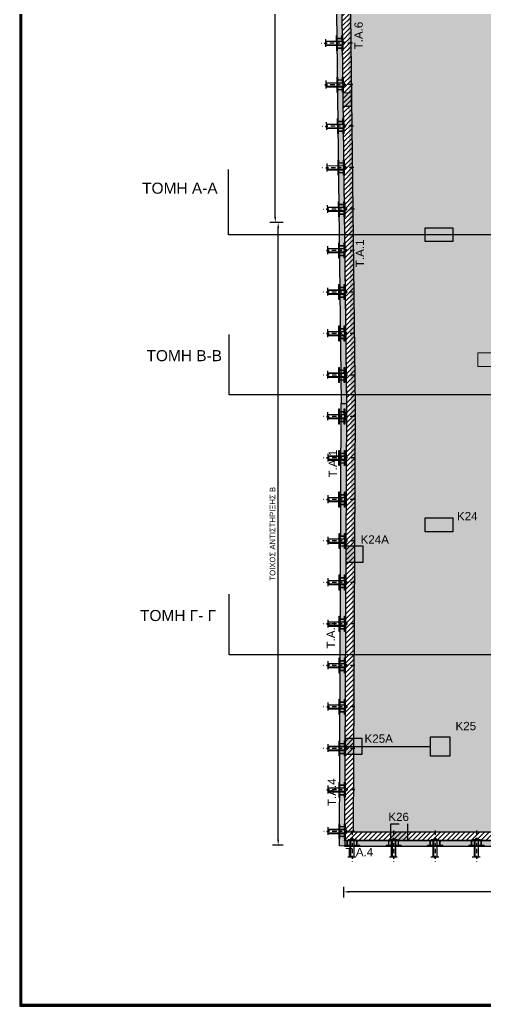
# Model space of a CAD drawing. Header units: inches. Extents: x 3 to 172, y -67 to 57.
# Drawn here: x 3.32 to 20.16, y 1.44 to 37.11 of the extents above; entities that cross this region are included whole.
import ezdxf

# ---------------------------------------------------------------- set-up
doc = ezdxf.new("R2010")
doc.units = ezdxf.units.IN
doc.header["$MEASUREMENT"] = 0
for name, pattern in [('DASHED', [0.75, 0.5, -0.25]), ('HIDDEN', [0.375, 0.25, -0.125]), ('PHANTOM2', [31.75, 15.875, -3.175, 3.175, -3.175, 3.175, -3.175])]:
    doc.linetypes.add(name, pattern=pattern)
for name, color, linetype in [('3', 1, 'Continuous'), ('BEAMS', 3, 'Continuous'), ('BORDER-1', 5, 'Continuous'), ('COLUMNS', 3, 'Continuous'), ('COLUMNS TEXT', 3, 'Continuous'), ('CONCRETE', 3, 'Continuous'), ('PILES', 6, 'Continuous'), ('PILES DIMENSIONS', 1, 'Continuous'), ('REINFORCEMENT', 6, 'Continuous'), ('TOMES', 3, 'Continuous')]:
    doc.layers.add(name, color=color, linetype=linetype)
doc.layers.add('REIFORCEMENT', color=6, linetype='Continuous', lineweight=0)
doc.styles.add('AG', font='arial.ttf', dxfattribs={"height": 0.8})
doc.styles.add('arial greek', font='arial.ttf')
doc.styles.add('ARIAL_GREEK', font='arial.ttf')
doc.dimstyles.new('1-100', dxfattribs={"dimtxt": 0.2, "dimasz": 0.2, "dimexe": 0.2, "dimexo": 0, "dimgap": 0.1, "dimtad": 1, "dimdec": 0, "dimlfac": 1000, "dimzin": 1, "dimdsep": 46, "dimtxsty": 'arial greek', "dimcen": 0.02, "dimclrd": 1, "dimclre": 1, "dimclrt": 3, "dimadec": 3, "dimazin": 0, "dimtfac": 0.1, "dimtdec": 0, "dimtmove": 0, "dimatfit": 2, "dimfxl": 1, "dimtolj": 1, "dimtzin": 0, "dimarcsym": 0})
pattern_1 = [(45, (-35981.64368, 80073.65336), (-0.08838834765, 0.08838834765), [])]
pattern_2 = [(320, (-36172.1925, 79997.3645), (-0.0313760675, -0.3586300913), [0.0375, -0.4125]), (265, (-36172.1925, 79997.3645), (0.3760960669, 0.0693756668), [0.03, -0.33]), (10.45144446, (-36172.1951, 79997.33462), (0.3447199955, -0.2892544234), [0.031870096, -0.350571056]), (316.1842, (-36172.0925, 79997.3645), (-0.0827596404, -0.5336206653), [0.05625, -0.61875]), (6.6356355, (-36172.0994, 79997.32004), (0.4870593004, -0.4673309728), [0.047805171, -0.52585688]), (261.184164, (-36172.0925, 79997.3645), (0.4870593, -0.4673309725), [0.045, -0.4950000005]), (291, (-36172.1175, 79997.3145), (-0.2013094453, -0.2984535261), [0.0375, -0.4125]), (236, (-36172.1175, 79997.3145), (0.3625750225, -0.121657666), [0.03, -0.33]), (341.45144474, (-36172.13427, 79997.28964), (0.1612655764, -0.4201111884), [0.031870095, -0.350571056]), (307.5, (-36172.1925, 79997.36451), (0.16644692692, -0.00607992766), [0, -0.326, 0, -0.335, 0, -0.33125]), (277.5, (-36172.1925, 79997.3645), (0.19720585594, -0.13153476872), [0, -0.191, 0, -0.3185, 0, -0.12625]), (237.5, (-36172.1925, 79997.47601), (-0.01127743587, -0.26691121809), [0, -0.125, 0, -0.39, 0, -0.5175]), (227.5, (-36172.1925, 79997.526), (0.05005249117, -0.2915930847), [0, -0.1625, 0, -0.259, 0, -0.3675])]

# ---------------------------------------------------------------- blocks, each defined once
blk = doc.blocks.new('A$C384818B6')
at = {"layer": 'CONCRETE', "linetype": 'Continuous'}
for p, q in [((-1, 0), (1, 0)), ((-1, -0.15), (-1, 0)), ((1, 0), (1, -0.15)), ((-1, -0.15), (-0.225, -0.15)), ((-1, -1.85), (-0.225, -1.85)), ((-1, -2), (-1, -1.85)), ((-1, -2), (1, -2)), ((1, -2), (-1, -2)), ((-0.045, -0.33), (-0.045, -1.67)), ((0.045, -0.33), (0.045, -1.67)), ((0.225, -0.15), (1, -0.15)), ((0.225, -1.85), (1, -1.85)), ((1, -1.85), (1, -2))]:
    blk.add_line(p, q, dxfattribs=at)
for centre, start, end in [((-0.225, -0.33), 0, 90), ((-0.225, -1.67), 270, 0), ((0.225, -0.33), 90, 180), ((0.225, -1.67), 180, 270)]:
    blk.add_arc(centre, 0.18, start, end, dxfattribs=at)
blk = doc.blocks.new('HEB 200')
at = {"layer": '3', "color": 1, "linetype": 'HIDDEN', "ltscale": 100}
for p, q in [((-0.15, 0.501), (-0.15, -0.104)), ((-0.135, -0.127), (-0.135, 0.501)), ((-0.015, -0.127), (-0.015, 0.501)), ((0, 0.501), (0, -0.104))]:
    blk.add_line(p, q, dxfattribs=at)
at = {"layer": '3', "color": 1, "linetype": 'PHANTOM2', "ltscale": 0.01}
blk.add_line((-0.075, -0.463), (-0.075, 0.665), dxfattribs=at)
at = {"layer": '3', "color": 1, "linetype": 'Continuous'}
for p, q in [((-0.215, -0.114), (-0.215, -0.127)), ((-0.215, -0.127), (0.066, -0.127)), ((-0.114, -0.158), (-0.114, -0.127)), ((-0.112, -0.162), (-0.112, -0.127)), ((-0.108, -0.168), (-0.108, -0.127)), ((-0.1, -0.175), (-0.1, -0.127)), ((-0.084, -0.182), (-0.084, -0.127)), ((-0.067, -0.182), (-0.067, -0.127)), ((-0.051, -0.175), (-0.051, -0.127)), ((-0.043, -0.168), (-0.043, -0.127)), ((-0.039, -0.162), (-0.039, -0.127)), ((-0.037, -0.158), (-0.037, -0.127)), ((0.066, -0.127), (0.066, -0.114))]:
    blk.add_line(p, q, dxfattribs=at)
at = {"layer": '3', "color": 1, "linetype": 'Continuous', "flags": 128}
blk.add_lwpolyline([(-0.205, 0.501), (-0.099, 0.501), (-0.082, 0.547), (-0.072, 0.454), (-0.065, 0.501), (0.079, 0.501)], dxfattribs=at)
at = {"layer": '3', "color": 1, "linetype": 'Continuous'}
blk.add_arc((-0.075, -0.14), 0.043, 206.0819, 333.9181, dxfattribs=at)
at = {"layer": 'CONCRETE', "linetype": 'Continuous'}
for points in [[(0.2, 0.096), (-0.35, 0.096), (-0.35, 0.106), (0.2, 0.106)], [(0.2, -0.114), (-0.35, -0.114), (-0.35, -0.104), (0.2, -0.104)]]:
    blk.add_lwpolyline(points, close=True, dxfattribs=at)
at = {"color": 1, "linetype": 'Continuous', "xscale": 0.1, "yscale": 0.1, "zscale": 0.1}
for p in [(-0.25, 0.096), (0.1, 0.096)]:
    blk.add_blockref('A$C384818B6', p, dxfattribs=at)
blk = doc.blocks.new('*U9')
at = {"layer": 'REINFORCEMENT', "rotation": 179.9999999990491}
blk.add_blockref('HEB 200', (0.512, -0.104), dxfattribs=at)
blk = doc.blocks.new('*U12')
at = {"layer": 'REINFORCEMENT', "color": 0, "linetype": 'ByBlock', "lineweight": -2, "rotation": 0.0005332580250895}
for p in [(36187.273, -79989.933), (36188.773, -79989.933), (36190.273, -79989.933), (36191.773, -79989.933), (36193.273, -79989.933), (36194.773, -79989.933), (36196.273, -79989.933), (36197.773, -79989.933), (36199.273, -79989.933), (36200.773, -79989.933), (36202.273, -79989.933), (36203.773, -79989.933), (36205.273, -79989.933), (36206.773, -79989.932), (36208.273, -79989.932), (36209.773, -79989.932), (36211.273, -79989.932), (36212.773, -79989.932)]:
    blk.add_blockref('*U9', p, dxfattribs=at)
at = {"layer": 'REINFORCEMENT', "color": 0, "linetype": 'ByBlock', "lineweight": -2, "transparency": 16777216, "rotation": 0.0005332580250895}
for p in [(36214.273, -79989.932), (36215.773, -79989.932), (36217.273, -79989.932), (36218.773, -79989.932), (36220.273, -79989.932), (36221.773, -79989.932)]:
    blk.add_blockref('*U9', p, dxfattribs=at)
blk = doc.blocks.new('*D19')
at = {"layer": 'BEAMS', "color": 1, "lineweight": -2, "ltscale": 100, "transparency": 16777216}
for p, q in [((15.034, 5.754), (15.034, 5.374)), ((49.943, 5.754), (49.943, 5.374)), ((49.743, 5.574), (15.234, 5.574))]:
    blk.add_line(p, q, dxfattribs=at)
at = {"layer": 'BEAMS', "color": 1, "ltscale": 100, "transparency": 16777216}
for points in [[(15.234, 5.608), (15.234, 5.541), (15.034, 5.574)], [(49.743, 5.608), (49.743, 5.541), (49.943, 5.574)]]:
    blk.add_solid(points, dxfattribs=at)
at = {"layer": 'DefPoints', "color": 0, "ltscale": 100, "transparency": 16777216}
for p in [(15.034, 5.811), (49.943, 5.811), (15.034, 5.574)]:
    blk.add_point(p, dxfattribs=at)
at = {"layer": 'BEAMS', "color": 3, "ltscale": 100, "transparency": 16777216, "insert": (32.488, 5.778), "char_height": 0.2, "attachment_point": 5, "style": 'arial greek'}
blk.add_mtext('\\A1;{\\fArial Greek|b0|i0|c161|p34;ΤΟΙΧΟΣ ΑΝΤΙΣΤΗΡΙΞΗΣ B}', dxfattribs=at)
blk = doc.blocks.new('*D20')
at = {"layer": 'BEAMS', "color": 1, "lineweight": -2, "ltscale": 100, "transparency": 16777216}
for p, q in [((12.846, 29.779), (12.466, 29.779)), ((12.666, 7.465), (12.666, 29.579)), ((12.846, 7.265), (12.466, 7.265))]:
    blk.add_line(p, q, dxfattribs=at)
at = {"layer": 'BEAMS', "color": 1, "ltscale": 100, "transparency": 16777216}
for points in [[(12.633, 29.579), (12.7, 29.579), (12.666, 29.779)], [(12.633, 7.465), (12.7, 7.465), (12.666, 7.265)]]:
    blk.add_solid(points, dxfattribs=at)
at = {"layer": 'DefPoints', "color": 0, "ltscale": 100, "transparency": 16777216}
for p in [(12.666, 29.779), (14.858, 29.779), (15.47, 7.265)]:
    blk.add_point(p, dxfattribs=at)
at = {"layer": 'BEAMS', "color": 3, "ltscale": 100, "transparency": 16777216, "insert": (12.463, 18.522), "char_height": 0.2, "attachment_point": 5, "rotation": 90, "style": 'arial greek'}
blk.add_mtext('\\A1;{\\fArial Greek|b0|i0|c161|p34;ΤΟΙΧΟΣ ΑΝΤΙΣΤΗΡΙΞΗΣ B}', dxfattribs=at)
blk = doc.blocks.new('*D21')
at = {"layer": 'BEAMS', "color": 1, "lineweight": -2, "ltscale": 100, "transparency": 16777216}
for p, q in [((12.741, 51.509), (12.361, 51.509)), ((12.561, 29.979), (12.561, 51.309)), ((12.741, 29.779), (12.361, 29.779))]:
    blk.add_line(p, q, dxfattribs=at)
at = {"layer": 'BEAMS', "color": 1, "ltscale": 100, "transparency": 16777216}
for points in [[(12.527, 51.309), (12.594, 51.309), (12.561, 51.509)], [(12.527, 29.979), (12.594, 29.979), (12.561, 29.779)]]:
    blk.add_solid(points, dxfattribs=at)
at = {"layer": 'DefPoints', "color": 0, "ltscale": 100, "transparency": 16777216}
for p in [(12.561, 51.509), (14.889, 51.509), (14.472, 29.779)]:
    blk.add_point(p, dxfattribs=at)
at = {"layer": 'BEAMS', "color": 3, "ltscale": 100, "transparency": 16777216, "insert": (12.357, 40.644), "char_height": 0.2, "attachment_point": 5, "rotation": 90, "style": 'arial greek'}
blk.add_mtext('\\A1;{\\fArial Greek|b0|i0|c161|p34;ΤΟΙΧΟΣ ΑΝΤΙΣΤΗΡΙΞΗΣ Γ}', dxfattribs=at)
blk = doc.blocks.new('*U10')
at = {"layer": 'REINFORCEMENT', "rotation": 359.9657850198734}
blk.add_blockref('HEB 200', (0.434, 0.103), dxfattribs=at)
blk = doc.blocks.new('*U11')
at = {"layer": 'REIFORCEMENT', "color": 0, "linetype": 'ByBlock', "lineweight": -2, "transparency": 16777216}
for p, rotation in [((36187.187, -79961.383), 90.68047268110575), ((36187.205, -79962.883), 90.68047268110575), ((36187.222, -79964.383), 90.68047268110575), ((36187.24, -79965.883), 90.68047268110575), ((36187.258, -79967.383), 90.68047268110575), ((36187.261, -79968.882), 90.03421498012656), ((36187.262, -79970.382), 90.03421498012656), ((36187.263, -79971.882), 90.03421498012656), ((36187.264, -79973.382), 90.03421498012656), ((36187.265, -79974.882), 90.03421498012656), ((36187.266, -79976.382), 90.03421498012656), ((36187.267, -79977.882), 90.03421498012656), ((36187.268, -79979.382), 90.03421498012656), ((36187.269, -79980.882), 90.03421498012656), ((36187.269, -79982.382), 90.03421498012656), ((36187.27, -79983.882), 90.03421498012656), ((36187.271, -79985.382), 90.03421498012656), ((36187.272, -79986.882), 90.03421498012656), ((36187.273, -79988.382), 90.03421498012656), ((36187.274, -79989.882), 90.03421498012656)]:
    blk.add_blockref('*U10', p, dxfattribs=dict(at, rotation=rotation))

msp = doc.modelspace()

# ---------------------------------------------------------------- hatches: boundary and pattern name
at = {"layer": 'BEAMS'}
h = msp.add_hatch(dxfattribs=at)
h.set_pattern_fill('ANSI31', color=1)
h.set_pattern_definition(pattern_1)
h.paths.add_polyline_path([(57.6213, 51.3419), (14.8139, 51.3422), (14.8173, 51.0421), (57.3184, 51.0422), (57.1348, 7.732), (15.0824, 7.7323), (15.0803, 7.4313), (57.4368, 7.4309)])
h = msp.add_hatch(dxfattribs=at)
h.set_pattern_fill('ANSI31', color=1)
h.set_pattern_definition(pattern_1)
h.paths.add_polyline_path([(15.1824, 45.4403), (15.4467, 23.105), (15.3825, 7.7322), (15.0825, 7.7323), (15.1467, 23.1037), (14.8824, 45.4403)])
h = msp.add_hatch(color=256, dxfattribs=at)
h.dxf.hatch_style = 1
h.paths.add_polyline_path([(15.0124, 33.9715), (15.0124, 34.4715), (15.3123, 34.4756), (15.3123, 33.9715)])
h = msp.add_hatch(color=256, dxfattribs=at)
h.dxf.hatch_style = 1
h.paths.add_polyline_path([(17.3444, 8.0318), (17.3449, 7.4358), (16.7449, 7.4315), (16.7445, 8.0316)])
at = {"layer": 'COLUMNS', "ltscale": 10}
h = msp.add_hatch(dxfattribs=at)
h.set_pattern_fill('AR-CONC', color=1, scale=0.05, angle=270)
h.set_pattern_definition(pattern_2)
h.paths.add_polyline_path([(15.1451, 23.2323), (14.9452, 23.2299), (14.6116, 51.5422), (14.8117, 51.5445)])
h = msp.add_hatch(dxfattribs=at)
h.set_pattern_fill('AR-CONC', color=1, scale=0.05, angle=270)
h.set_pattern_definition(pattern_2)
h.paths.add_polyline_path([(15.0803, 7.2325), (57.6303, 7.2322), (57.8233, 51.5419), (14.8117, 51.5422), (14.8139, 51.3422), (57.6213, 51.3419), (57.4322, 7.4322), (15.0803, 7.4318), (15.0803, 7.7323)])
at = {"layer": 'COLUMNS', "ltscale": 100}
h = msp.add_hatch(color=3, dxfattribs=at)
h.dxf.hatch_style = 1
h.paths.add_polyline_path([(17.9822, 29.5884), (18.9822, 29.5884), (18.9822, 29.0884), (17.9822, 29.0884)])
at = {"layer": 'COLUMNS', "ltscale": 10}
h = msp.add_hatch(dxfattribs=at)
h.set_pattern_fill('AR-CONC', color=1, scale=0.05, angle=270)
h.set_pattern_definition(pattern_2)
h.paths.add_polyline_path([(15.1467, 23.1037), (15.1451, 23.2323), (15.1301, 23.2321), (14.9602, 23.2301), (14.9602, 23.2301), (14.9472, 23.2299), (14.9092, 14.1484), (15.1092, 14.1484), (15.1246, 17.817), (15.1246, 18.0827), (15.1257, 18.0827)])
h.paths.add_polyline_path([(15.0954, 10.8268), (15.0954, 11.1364), (15.0967, 11.1364), (15.1092, 14.1484), (14.9092, 14.1484), (14.8803, 7.2331), (15.0803, 7.2322), (15.0812, 7.4318), (15.0803, 7.4318), (15.0824, 7.7328)])
h.paths.add_polyline_path([(15.0679, 8.039), (15.0829, 8.1165), (15.0679, 8.1165), (15.0679, 8.039), (15.0829, 7.9165), (15.0679, 7.994, 0.4142136), (15.0499, 8.012), (14.9159, 8.012), (14.9159, 8.021), (15.0499, 8.021, 0.4142136)], flags=16)
h.paths.add_polyline_path([(15.0829, 8.1165), (15.0829, 7.9165), (15.0679, 7.9165), (15.0679, 7.994)], flags=0)
h.paths.add_polyline_path([(14.8979, 7.7665), (14.8979, 7.689, 0.4142136), (14.9159, 7.671), (15.0499, 7.662), (14.9159, 7.662, 0.4142136), (14.8979, 7.644), (14.8979, 7.5665), (14.8829, 7.5665), (14.8829, 7.7665)], flags=16)
at = {"layer": 'COLUMNS', "ltscale": 100}
h = msp.add_hatch(color=3, dxfattribs=at)
h.dxf.hatch_style = 1
h.paths.add_polyline_path([(17.9822, 19.0933), (18.9822, 19.0933), (18.9822, 18.5933), (17.9822, 18.5933)])
h = msp.add_hatch(color=3, dxfattribs=at)
h.dxf.hatch_style = 1
h.paths.add_polyline_path([(15.1246, 18.0827), (15.7246, 18.0827), (15.7246, 17.4827), (15.1246, 17.4827)])
h = msp.add_hatch(color=3, dxfattribs=at)
h.dxf.hatch_style = 1
h.paths.add_polyline_path([(15.0954, 11.1364), (15.6954, 11.1364), (15.6954, 10.5364), (15.0954, 10.5364)])
h = msp.add_hatch(color=3, dxfattribs=at)
h.dxf.hatch_style = 1
h.paths.add_polyline_path([(18.1803, 11.1814), (18.8803, 11.1814), (18.8803, 10.4814), (18.1803, 10.4814)])
at = {"layer": 'PILES DIMENSIONS', "ltscale": 100, "true_color": 0xafd9aa}
h = msp.add_hatch(color=9, dxfattribs=at)
h.dxf.hatch_style = 1
h.paths.add_polyline_path([(25.4305, 7.7322), (25.4322, 35.683), (50.429, 35.683), (50.4482, 40.2222), (57.2725, 40.1934), (57.3184, 51.042), (15.112, 51.0421), (15.3825, 7.7323)])

# ---------------------------------------------------------------- linework, layer by layer
at = {"layer": 'BEAMS', "color": 3, "linetype": 'Continuous', "ltscale": 5}
msp.add_line((15.0124, 34.4721), (15.3123, 34.4756), dxfattribs=at)
at = {"layer": 'BEAMS', "color": 1, "linetype": 'DASHED', "ltscale": 500}
msp.add_line((18.1671, 10.8177), (15.0954, 10.8177), dxfattribs=at)
at = {"layer": 'BEAMS', "color": 3, "linetype": 'Continuous', "ltscale": 5}
for points in [[(57.6213, 51.3422), (14.8139, 51.3422), (14.8173, 51.0421), (57.3184, 51.0422), (57.1351, 7.7322), (15.0824, 7.7323), (15.0803, 7.4318), (57.4322, 7.4322), (57.6213, 51.3422)], [(15.1824, 45.4403), (15.4467, 23.105), (15.3825, 7.7322), (15.0825, 7.7323), (15.1467, 23.1037), (14.8824, 45.4403)]]:
    msp.add_lwpolyline(points, close=True, dxfattribs=at)
for points in [[(14.8803, 7.2331), (14.9472, 23.2299)], [(15.0803, 7.2322), (14.8803, 7.2331)]]:
    msp.add_lwpolyline(points, dxfattribs=at)
at = {"layer": 'BORDER-1', "color": 2}
for p, q in [((3.3156, 56.1746), (3.3156, 1.4374)), ((3.3506, 56.1396), (3.3506, 1.4724)), ((3.3856, 56.1046), (3.3856, 1.5074)), ((3.3156, 1.4374), (80.2643, 1.4374)), ((3.3506, 1.4724), (80.2293, 1.4724)), ((3.3856, 1.5074), (80.1943, 1.5074))]:
    msp.add_line(p, q, dxfattribs=at)
at = {"layer": 'COLUMNS', "color": 3, "ltscale": 10}
for points in [[(14.8117, 51.5422), (14.6116, 51.5422), (14.9452, 23.2299)], [(15.1451, 23.2323), (14.8139, 51.3422)], [(15.0124, 33.9715), (15.0124, 34.4715), (15.3123, 34.4756), (15.3123, 33.9715), (15.0124, 33.9715)], [(14.9452, 23.2299), (15.1451, 23.2323)], [(17.3444, 8.0318), (17.3449, 7.4358), (16.7449, 7.4315), (16.7445, 8.0316), (17.0444, 8.0318)]]:
    msp.add_lwpolyline(points, dxfattribs=at)
for points in [[(15.0824, 7.7323), (15.0803, 7.2322), (57.6303, 7.2322), (57.8233, 51.5422), (14.8117, 51.5422), (14.8139, 51.3422), (14.8139, 51.3422), (14.8139, 51.3422), (57.6213, 51.3422), (57.4322, 7.4322), (15.0803, 7.4318), (15.0824, 7.7323)], [(18.1803, 11.1814), (18.8803, 11.1814), (18.8803, 10.4814), (18.1803, 10.4814)]]:
    msp.add_lwpolyline(points, close=True, dxfattribs=at)
at = {"layer": 'COLUMNS', "linetype": 'Continuous'}
for points in [[(17.9822, 29.5884), (18.9822, 29.5884), (18.9822, 29.0884), (17.9822, 29.0884), (17.9822, 29.5884)], [(17.9822, 19.0933), (18.9822, 19.0933), (18.9822, 18.5933), (17.9822, 18.5933), (17.9822, 19.0933)], [(15.1246, 18.0827), (15.7246, 18.0827), (15.7246, 17.4827), (15.1246, 17.4827), (15.1246, 18.0827)], [(15.0954, 11.1364), (15.6954, 11.1364), (15.6954, 10.5364), (15.0954, 10.5364), (15.0954, 11.1364)]]:
    msp.add_lwpolyline(points, dxfattribs=at)
at = {"layer": 'PILES', "color": 1, "linetype": 'Continuous', "lineweight": 15, "ltscale": 4}
msp.add_lwpolyline([(19.8909, 25.0644), (21.8112, 25.0644), (21.8112, 24.5733), (19.8909, 24.5733)], close=True, dxfattribs=at)
at = {"layer": 'TOMES', "color": 2, "ltscale": 100}
for points in [[(63.5241, 28.7379), (63.5241, 26.6973), (43.3324, 26.6973), (43.3324, 29.3364), (10.8639, 29.3364), (10.8639, 31.6919)], [(63.5467, 25.5307), (63.5467, 23.545), (10.8906, 23.545), (10.8906, 25.7292)], [(63.5467, 16.1341), (63.5467, 14.1484), (10.8906, 14.1484), (10.8906, 16.3327)]]:
    msp.add_lwpolyline(points, dxfattribs=at)

# ---------------------------------------------------------------- block references
at = {"layer": 'REIFORCEMENT'}
msp.add_blockref('*U11', (-36172.1925, 79997.2855), dxfattribs=at)
at = {"layer": 'REINFORCEMENT'}
msp.add_blockref('*U12', (-36172.5162, 79997.3645), dxfattribs=at)

# ---------------------------------------------------------------- texts
at = {"layer": 'COLUMNS TEXT', "color": 3, "linetype": 'Continuous', "ltscale": 0.5, "style": 'AG'}
for s, p in [('T.A.6', (15.7259, 36.0371)), ('T.A.1', (15.7707, 28.1621)), ('T.A.1', (14.7943, 20.5599)), ('T.A.1', (14.7231, 14.3739)), ('T.A.4', (14.761, 8.6762))]:
    msp.add_text(s, height=0.3, rotation=90, dxfattribs=at).set_placement(p)
for s, p in [('K24', (19.1327, 19.0091)), ('K24A', (15.6466, 18.1666)), ('K25', (19.0817, 11.4204)), ('K25A', (15.7899, 10.965)), ('K26', (16.6499, 8.1348)), ('T.A.4', (15.103, 6.8633))]:
    msp.add_text(s, height=0.3, dxfattribs=at).set_placement(p)
at = {"layer": 'TOMES', "color": 3, "lineweight": -3, "style": 'ARIAL_GREEK'}
for s, p in [('TOMH A-A', (7.7439, 30.8185)), ('TOMH B-B', (7.9016, 24.7635)), ('TOMH Γ- Γ', (7.6669, 15.3669))]:
    msp.add_text(s, height=0.4, dxfattribs=at).set_placement(p)

# ---------------------------------------------------------------- dimensions: what is measured, and where the dimension line sits
at = {"layer": 'BEAMS', "ltscale": 100}
for base, p1, p2, text, picture, middle in [((12.5606, 51.5092), (14.4724, 29.7793), (14.8892, 51.5092), '{\\fArial Greek|b0|i0|c161|p34;ΤΟΙΧΟΣ ΑΝΤΙΣΤΗΡΙΞΗΣ Γ}', '*D21', (12.3571, 40.6443)), ((12.6664, 29.7793), (15.47, 7.2648), (14.858, 29.7793), '{\\fArial Greek|b0|i0|c161|p34;ΤΟΙΧΟΣ ΑΝΤΙΣΤΗΡΙΞΗΣ B}', '*D20', (12.463, 18.5221))]:
    dim = msp.add_linear_dim(base=base, p1=p1, p2=p2, angle=90, text=text, dimstyle='1-100', override={"dimfxl": 0.18, "dimfxlon": 1, "dimarcsym": 1}, dxfattribs=at)
    dim.commit()
    dim.dimension.update_dxf_attribs({"geometry": picture, "text_midpoint": middle})
dim = msp.add_linear_dim(base=(15.0341, 5.5744), p1=(49.9425, 5.8115), p2=(15.0341, 5.8115), text='{\\fArial Greek|b0|i0|c161|p34;ΤΟΙΧΟΣ ΑΝΤΙΣΤΗΡΙΞΗΣ B}', dimstyle='1-100', override={"dimfxl": 0.18, "dimfxlon": 1, "dimarcsym": 1}, dxfattribs=at)
dim.commit()
dim.dimension.update_dxf_attribs({"geometry": '*D19', "text_midpoint": (32.4883, 5.7779)})

doc.saveas('drawing.dxf')
